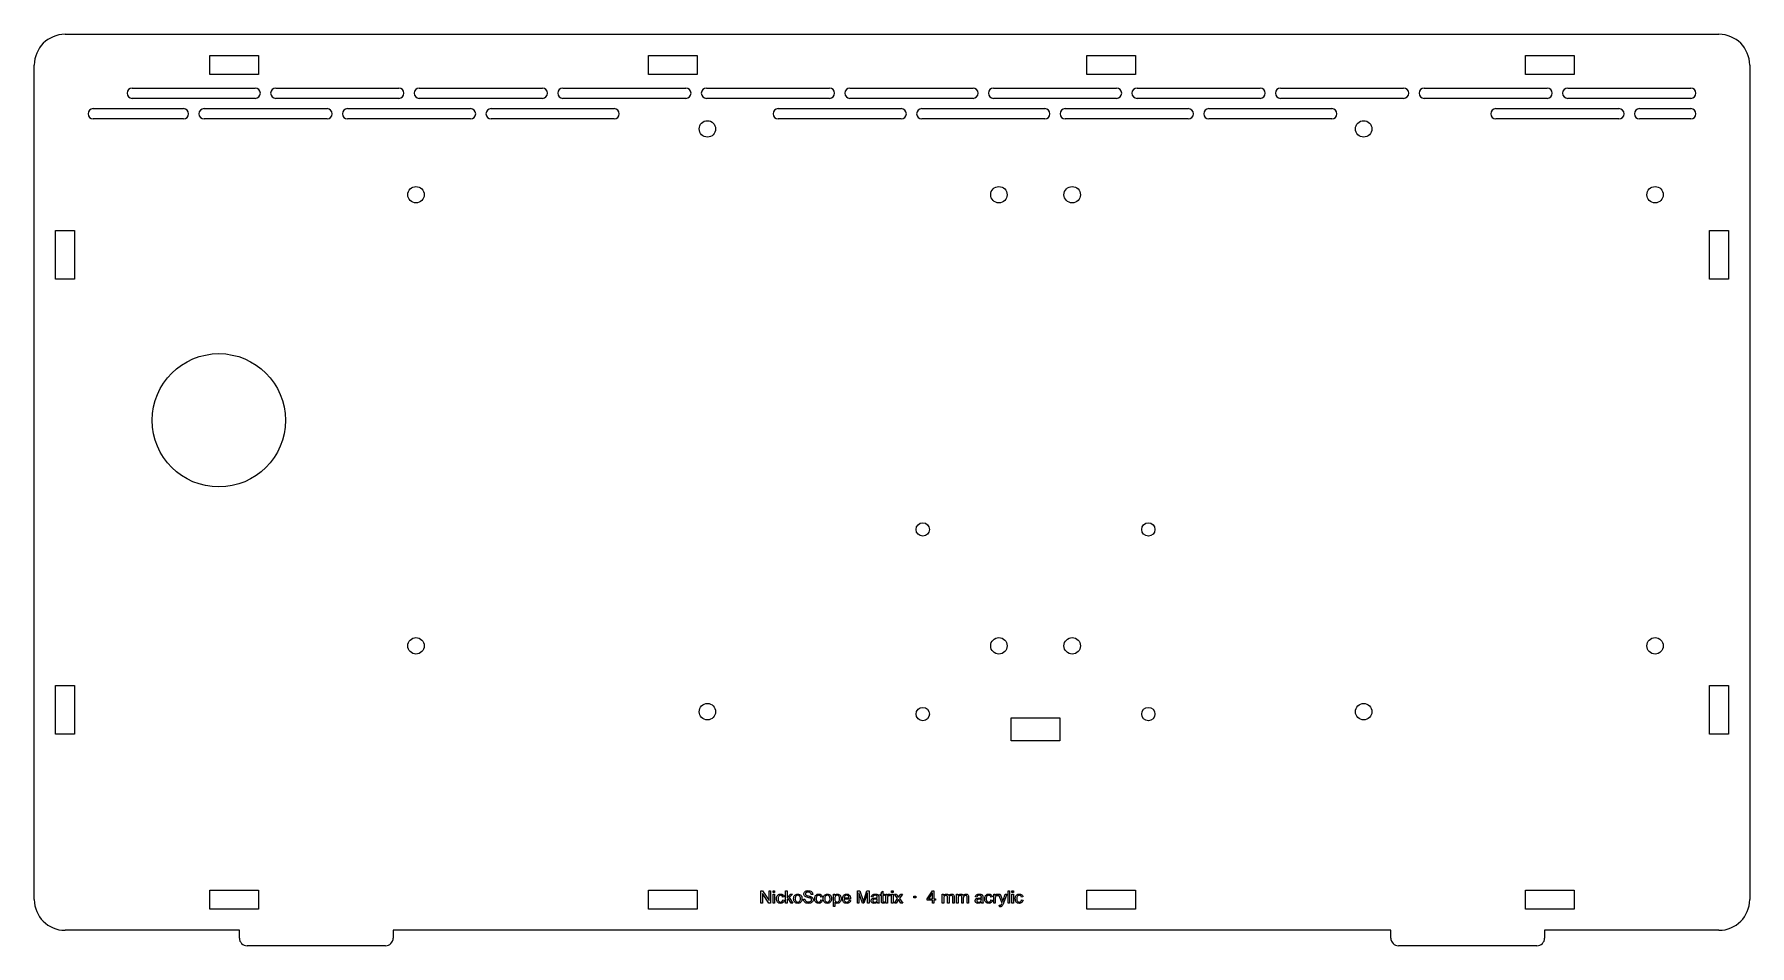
# Model space of a CAD drawing. Header units: millimetres. Extents: x 0 to 335, y -3 to 529.
# Drawn here: x 0 to 334.6, y 187 to 364.8 of the extents above; entities that cross this region are included whole.
import ezdxf

# ---------------------------------------------------------------- set-up
doc = ezdxf.new("R2010")
doc.units = ezdxf.units.MM
doc.layers.add('CUT', color=7, linetype='Continuous')
doc.layers.add('ENGRAVE', color=7, linetype='Continuous')

msp = doc.modelspace()

# ---------------------------------------------------------------- linework, layer by layer
at = {"layer": 'CUT'}
for p, q in [((6, 364.8), (328.6, 364.8)), ((0, 196), (0, 358.8)), ((34.25, 356.95), (34.25, 360.65)), ((34.25, 360.65), (43.75, 360.65)), ((43.75, 360.65), (43.75, 356.95)), ((119.78, 356.95), (119.78, 360.65)), ((119.78, 360.65), (129.28, 360.65)), ((129.28, 360.65), (129.28, 356.95)), ((205.32, 356.95), (205.32, 360.65)), ((205.32, 360.65), (214.82, 360.65)), ((214.82, 360.65), (214.82, 356.95)), ((290.85, 356.95), (290.85, 360.65)), ((290.85, 360.65), (300.35, 360.65)), ((300.35, 360.65), (300.35, 356.95)), ((334.6, 358.8), (334.6, 196)), ((43.75, 356.95), (34.25, 356.95)), ((129.28, 356.95), (119.78, 356.95)), ((214.82, 356.95), (205.32, 356.95)), ((300.35, 356.95), (290.85, 356.95)), ((19.1, 354.3), (43.1, 354.3)), ((43.1, 352.3), (19.1, 352.3)), ((47.1, 354.3), (71.1, 354.3)), ((71.1, 352.3), (47.1, 352.3)), ((75.1, 354.3), (99.1, 354.3)), ((99.1, 352.3), (75.1, 352.3)), ((103.1, 354.3), (127.1, 354.3)), ((127.1, 352.3), (103.1, 352.3)), ((131.1, 354.3), (155.1, 354.3)), ((155.1, 352.3), (131.1, 352.3)), ((159.1, 354.3), (183.1, 354.3)), ((183.1, 352.3), (159.1, 352.3)), ((187.1, 354.3), (211.1, 354.3)), ((211.1, 352.3), (187.1, 352.3)), ((215.1, 354.3), (239.1, 354.3)), ((239.1, 352.3), (215.1, 352.3)), ((243.1, 354.3), (267.1, 354.3)), ((267.1, 352.3), (243.1, 352.3)), ((271.1, 354.3), (295.1, 354.3)), ((295.1, 352.3), (271.1, 352.3)), ((299.1, 354.3), (323.1, 354.3)), ((323.1, 352.3), (299.1, 352.3)), ((11.5, 350.3), (29.1, 350.3)), ((29.1, 348.3), (11.5, 348.3)), ((33.1, 350.3), (57.1, 350.3)), ((57.1, 348.3), (33.1, 348.3)), ((61.1, 350.3), (85.1, 350.3)), ((85.1, 348.3), (61.1, 348.3)), ((89.1, 350.3), (113.1, 350.3)), ((113.1, 348.3), (89.1, 348.3)), ((145.1, 350.3), (169.1, 350.3)), ((169.1, 348.3), (145.1, 348.3)), ((173.1, 350.3), (197.1, 350.3)), ((197.1, 348.3), (173.1, 348.3)), ((201.1, 350.3), (225.1, 350.3)), ((225.1, 348.3), (201.1, 348.3)), ((229.1, 350.3), (253.1, 350.3)), ((253.1, 348.3), (229.1, 348.3)), ((285.1, 350.3), (309.1, 350.3)), ((309.1, 348.3), (285.1, 348.3)), ((313.1, 350.3), (323.1, 350.3)), ((323.1, 348.3), (313.1, 348.3)), ((4.15, 317.05), (4.15, 326.55)), ((4.15, 326.55), (7.85, 326.55)), ((7.85, 326.55), (7.85, 317.05)), ((326.75, 317.05), (326.75, 326.55)), ((326.75, 326.55), (330.45, 326.55)), ((330.45, 326.55), (330.45, 317.05)), ((7.85, 317.05), (4.15, 317.05)), ((330.45, 317.05), (326.75, 317.05)), ((4.15, 228.25), (4.15, 237.75)), ((4.15, 237.75), (7.85, 237.75)), ((7.85, 237.75), (7.85, 228.25)), ((326.75, 228.25), (326.75, 237.75)), ((326.75, 237.75), (330.45, 237.75)), ((330.45, 237.75), (330.45, 228.25)), ((190.55, 226.95), (190.55, 231.45)), ((190.55, 231.45), (200.05, 231.45)), ((200.05, 231.45), (200.05, 226.95)), ((7.85, 228.25), (4.15, 228.25)), ((330.45, 228.25), (326.75, 228.25)), ((200.05, 226.95), (190.55, 226.95)), ((34.25, 194.15), (34.25, 197.85)), ((34.25, 197.85), (43.75, 197.85)), ((43.75, 197.85), (43.75, 194.15)), ((119.78, 194.15), (119.78, 197.85)), ((119.78, 197.85), (129.28, 197.85)), ((129.28, 197.85), (129.28, 194.15)), ((205.32, 194.15), (205.32, 197.85)), ((205.32, 197.85), (214.82, 197.85)), ((214.82, 197.85), (214.82, 194.15)), ((290.85, 194.15), (290.85, 197.85)), ((290.85, 197.85), (300.35, 197.85)), ((300.35, 197.85), (300.35, 194.15)), ((43.75, 194.15), (34.25, 194.15)), ((129.28, 194.15), (119.78, 194.15)), ((214.82, 194.15), (205.32, 194.15)), ((300.35, 194.15), (290.85, 194.15)), ((40, 190), (6, 190)), ((40, 188.5), (40, 190)), ((264.6, 190), (70, 190)), ((70, 190), (70, 188.5)), ((264.6, 188.5), (264.6, 190)), ((328.6, 190), (294.6, 190)), ((294.6, 190), (294.6, 188.5)), ((68.5, 187), (41.5, 187)), ((293.1, 187), (266.1, 187))]:
    msp.add_line(p, q, dxfattribs=at)
for centre, radius in [((131.3, 346.35), 1.6), ((259.3, 346.35), 1.6), ((74.45, 333.5), 1.6), ((188.15, 333.5), 1.6), ((202.45, 333.5), 1.6), ((316.15, 333.5), 1.6), ((36, 289.5), 13), ((173.3, 268.2), 1.3), ((217.3, 268.2), 1.3), ((74.45, 245.5), 1.6), ((188.15, 245.5), 1.6), ((202.45, 245.5), 1.6), ((316.15, 245.5), 1.6), ((131.3, 232.65), 1.6), ((259.3, 232.65), 1.6), ((173.3, 232.2), 1.3), ((217.3, 232.2), 1.3)]:
    msp.add_circle(centre, radius, dxfattribs=at)
for centre, radius, start, end in [((6, 358.8), 6, 90, 180), ((328.6, 358.8), 6, 0, 90), ((19.1, 353.3), 1, 90, 270), ((43.1, 353.3), 1, -90, 90), ((47.1, 353.3), 1, 90, 270), ((71.1, 353.3), 1, -90, 90), ((75.1, 353.3), 1, 90, 270), ((99.1, 353.3), 1, -90, 90), ((103.1, 353.3), 1, 90, 270), ((127.1, 353.3), 1, -90, 90), ((131.1, 353.3), 1, 90, 270), ((155.1, 353.3), 1, -90, 90), ((159.1, 353.3), 1, 90, 270), ((183.1, 353.3), 1, -90, 90), ((187.1, 353.3), 1, 90, 270), ((211.1, 353.3), 1, -90, 90), ((215.1, 353.3), 1, 90, 270), ((239.1, 353.3), 1, -90, 90), ((243.1, 353.3), 1, 90, 270), ((267.1, 353.3), 1, -90, 90), ((271.1, 353.3), 1, 90, 270), ((295.1, 353.3), 1, -90, 90), ((299.1, 353.3), 1, 90, 270), ((323.1, 353.3), 1, -90, 90), ((11.5, 349.3), 1, 90, 270), ((29.1, 349.3), 1, -90, 90), ((33.1, 349.3), 1, 90, 270), ((57.1, 349.3), 1, -90, 90), ((61.1, 349.3), 1, 90, 270), ((85.1, 349.3), 1, -90, 90), ((89.1, 349.3), 1, 90, 270), ((113.1, 349.3), 1, -90, 90), ((145.1, 349.3), 1, 90, 270), ((169.1, 349.3), 1, -90, 90), ((173.1, 349.3), 1, 90, 270), ((197.1, 349.3), 1, -90, 90), ((201.1, 349.3), 1, 90, 270), ((225.1, 349.3), 1, -90, 90), ((229.1, 349.3), 1, 90, 270), ((253.1, 349.3), 1, -90, 90), ((285.1, 349.3), 1, 90, 270), ((309.1, 349.3), 1, -90, 90), ((313.1, 349.3), 1, 90, 270), ((323.1, 349.3), 1, -90, 90), ((6, 196), 6, 180, 270), ((328.6, 196), 6, -90, 0), ((41.5, 188.5), 1.5, -180, -90), ((68.5, 188.5), 1.5, -90, 0), ((266.1, 188.5), 1.5, -180, -90), ((293.1, 188.5), 1.5, -90, 0)]:
    msp.add_arc(centre, radius, start, end, dxfattribs=at)
at = {"layer": 'ENGRAVE'}
for points in [[(143.62, 195.3), (143.3, 195.3), (142.05, 197.18), (142.04, 197.18), (142.04, 195.3), (141.74, 195.3), (141.74, 197.7), (142.06, 197.7), (143.32, 195.82), (143.32, 195.82), (143.32, 197.7), (143.62, 197.7), (143.62, 195.3)], [(144.41, 197.37), (144.12, 197.37), (144.12, 197.7), (144.41, 197.7), (144.41, 197.37)], [(147.98, 195.3), (147.62, 195.3), (147.04, 196.19), (146.83, 195.99), (146.83, 195.3), (146.54, 195.3), (146.54, 197.7), (146.83, 197.7), (146.83, 196.33), (147.53, 197.04), (147.91, 197.04), (147.25, 196.39), (147.98, 195.3)], [(151.54, 197), (151.52, 197.1), (151.49, 197.2), (151.44, 197.28), (151.37, 197.34), (151.29, 197.39), (151.2, 197.43), (151.08, 197.45), (150.96, 197.46), (150.84, 197.45), (150.73, 197.43), (150.64, 197.4), (150.56, 197.36), (150.49, 197.31), (150.44, 197.25), (150.41, 197.18), (150.4, 197.1), (150.41, 197.02), (150.43, 196.96), (150.47, 196.91), (150.52, 196.87), (150.59, 196.83), (150.69, 196.79), (150.82, 196.75), (150.98, 196.71), (151.12, 196.68), (151.25, 196.65), (151.36, 196.61), (151.46, 196.58), (151.55, 196.54), (151.64, 196.49), (151.71, 196.43), (151.78, 196.37), (151.84, 196.29), (151.88, 196.2), (151.91, 196.09), (151.92, 195.98), (151.9, 195.83), (151.86, 195.69), (151.78, 195.57), (151.67, 195.46), (151.54, 195.37), (151.39, 195.31), (151.22, 195.27), (151.03, 195.26), (150.79, 195.27), (150.59, 195.32), (150.41, 195.39), (150.27, 195.48), (150.16, 195.61), (150.08, 195.74), (150.03, 195.9), (150.01, 196.07), (150.31, 196.1), (150.33, 195.96), (150.37, 195.85), (150.44, 195.75), (150.53, 195.68), (150.64, 195.62), (150.75, 195.58), (150.88, 195.55), (151.02, 195.55), (151.14, 195.55), (151.26, 195.57), (151.36, 195.61), (151.45, 195.66), (151.52, 195.72), (151.57, 195.78), (151.6, 195.86), (151.61, 195.95), (151.6, 196.04), (151.57, 196.12), (151.52, 196.19), (151.44, 196.24), (151.34, 196.28), (151.21, 196.33), (151.05, 196.37), (150.86, 196.42), (150.68, 196.47), (150.51, 196.52), (150.38, 196.59), (150.28, 196.66), (150.2, 196.75), (150.15, 196.85), (150.11, 196.96), (150.1, 197.08), (150.12, 197.21), (150.16, 197.34), (150.23, 197.45), (150.33, 197.55), (150.45, 197.64), (150.59, 197.69), (150.76, 197.73), (150.94, 197.74), (151.13, 197.73), (151.3, 197.69), (151.45, 197.64), (151.59, 197.55), (151.69, 197.45), (151.77, 197.33), (151.82, 197.18), (151.84, 197.02), (151.54, 197)], [(162.83, 195.3), (162.53, 195.3), (162.53, 197.31), (162.52, 197.31), (161.83, 195.3), (161.55, 195.3), (160.86, 197.34), (160.85, 197.34), (160.85, 195.3), (160.55, 195.3), (160.55, 197.7), (161.02, 197.7), (161.59, 196), (161.63, 195.87), (161.67, 195.77), (161.69, 195.69), (161.7, 195.65), (161.71, 195.65), (161.73, 195.72), (161.76, 195.81), (161.8, 195.91), (161.84, 196.03), (162.41, 197.7), (162.83, 197.7), (162.83, 195.3)], [(165.85, 195.3), (165.79, 195.29), (165.73, 195.28), (165.68, 195.28), (165.63, 195.28), (165.54, 195.28), (165.47, 195.29), (165.4, 195.32), (165.35, 195.35), (165.31, 195.38), (165.28, 195.42), (165.26, 195.47), (165.24, 195.52), (165.23, 195.58), (165.23, 195.64), (165.22, 195.72), (165.22, 195.81), (165.22, 196.81), (165.01, 196.81), (165.01, 197.04), (165.22, 197.04), (165.22, 197.47), (165.52, 197.65), (165.52, 197.04), (165.81, 197.04), (165.81, 196.81), (165.52, 196.81), (165.52, 195.79), (165.52, 195.73), (165.52, 195.68), (165.53, 195.64), (165.55, 195.61), (165.56, 195.58), (165.59, 195.57), (165.63, 195.56), (165.68, 195.55), (165.71, 195.55), (165.75, 195.56), (165.78, 195.56), (165.81, 195.57), (165.85, 195.3)], [(167.52, 197.37), (167.22, 197.37), (167.22, 197.7), (167.52, 197.7), (167.52, 197.37)], [(175.79, 195.87), (175.46, 195.87), (175.46, 195.3), (175.17, 195.3), (175.17, 195.87), (174.13, 195.87), (174.13, 196.14), (175.22, 197.7), (175.46, 197.7), (175.46, 196.14), (175.79, 196.14), (175.79, 195.87)], [(190.24, 195.3), (189.95, 195.3), (189.95, 197.7), (190.24, 197.7), (190.24, 195.3)], [(190.99, 197.37), (190.7, 197.37), (190.7, 197.7), (190.99, 197.7), (190.99, 197.37)], [(144.41, 195.3), (144.12, 195.3), (144.12, 197.04), (144.41, 197.04), (144.41, 195.3)], [(146.29, 195.9), (146.25, 195.75), (146.19, 195.61), (146.12, 195.5), (146.02, 195.41), (145.92, 195.35), (145.81, 195.3), (145.69, 195.27), (145.56, 195.26), (145.38, 195.27), (145.22, 195.32), (145.09, 195.4), (144.98, 195.51), (144.89, 195.64), (144.82, 195.8), (144.78, 195.97), (144.77, 196.16), (144.78, 196.33), (144.8, 196.47), (144.84, 196.6), (144.89, 196.71), (144.95, 196.8), (145.02, 196.88), (145.1, 196.94), (145.19, 196.99), (145.28, 197.03), (145.37, 197.06), (145.46, 197.07), (145.56, 197.08), (145.69, 197.07), (145.81, 197.04), (145.92, 197), (146.02, 196.94), (146.11, 196.86), (146.17, 196.77), (146.22, 196.65), (146.25, 196.53), (145.97, 196.48), (145.94, 196.57), (145.91, 196.64), (145.87, 196.7), (145.83, 196.75), (145.77, 196.79), (145.71, 196.81), (145.65, 196.83), (145.57, 196.84), (145.46, 196.82), (145.36, 196.79), (145.27, 196.74), (145.2, 196.66), (145.14, 196.56), (145.1, 196.45), (145.08, 196.32), (145.07, 196.17), (145.08, 196.02), (145.1, 195.89), (145.14, 195.77), (145.2, 195.68), (145.27, 195.6), (145.35, 195.54), (145.45, 195.51), (145.56, 195.5), (145.65, 195.51), (145.73, 195.53), (145.8, 195.56), (145.86, 195.61), (145.9, 195.67), (145.94, 195.75), (145.97, 195.83), (145.99, 195.94), (146.29, 195.9)], [(148.92, 197.08), (149.09, 197.06), (149.24, 197.02), (149.38, 196.95), (149.51, 196.85), (149.61, 196.72), (149.68, 196.57), (149.72, 196.39), (149.74, 196.2), (149.72, 195.96), (149.68, 195.76), (149.6, 195.6), (149.49, 195.47), (149.36, 195.38), (149.22, 195.31), (149.08, 195.27), (148.92, 195.26), (148.76, 195.27), (148.62, 195.31), (148.48, 195.38), (148.35, 195.48), (148.25, 195.6), (148.17, 195.76), (148.12, 195.95), (148.11, 196.17), (148.12, 196.38), (148.17, 196.57), (148.24, 196.72), (148.34, 196.85), (148.47, 196.95), (148.61, 197.02), (148.76, 197.06), (148.92, 197.08)], [(148.92, 195.5), (149.04, 195.51), (149.14, 195.55), (149.23, 195.61), (149.31, 195.69), (149.36, 195.79), (149.4, 195.9), (149.43, 196.03), (149.44, 196.18), (149.43, 196.33), (149.4, 196.46), (149.35, 196.58), (149.29, 196.67), (149.21, 196.74), (149.12, 196.79), (149.03, 196.83), (148.92, 196.84), (148.82, 196.83), (148.72, 196.79), (148.63, 196.74), (148.55, 196.67), (148.49, 196.57), (148.45, 196.46), (148.42, 196.32), (148.41, 196.17), (148.42, 196.01), (148.45, 195.88), (148.49, 195.76), (148.56, 195.67), (148.63, 195.6), (148.72, 195.54), (148.82, 195.51), (148.92, 195.5)], [(153.74, 195.9), (153.7, 195.75), (153.64, 195.61), (153.57, 195.5), (153.48, 195.41), (153.37, 195.35), (153.26, 195.3), (153.14, 195.27), (153.01, 195.26), (152.84, 195.27), (152.68, 195.32), (152.54, 195.4), (152.43, 195.51), (152.34, 195.64), (152.27, 195.8), (152.24, 195.97), (152.22, 196.16), (152.23, 196.33), (152.25, 196.47), (152.29, 196.6), (152.34, 196.71), (152.4, 196.8), (152.48, 196.88), (152.55, 196.94), (152.64, 196.99), (152.73, 197.03), (152.82, 197.06), (152.92, 197.07), (153.01, 197.08), (153.14, 197.07), (153.26, 197.04), (153.37, 197), (153.47, 196.94), (153.56, 196.86), (153.63, 196.77), (153.68, 196.65), (153.71, 196.53), (153.42, 196.48), (153.4, 196.57), (153.37, 196.64), (153.33, 196.7), (153.28, 196.75), (153.23, 196.79), (153.17, 196.81), (153.1, 196.83), (153.03, 196.84), (152.91, 196.82), (152.81, 196.79), (152.72, 196.74), (152.65, 196.66), (152.6, 196.56), (152.56, 196.45), (152.53, 196.32), (152.52, 196.17), (152.53, 196.02), (152.56, 195.89), (152.59, 195.77), (152.65, 195.68), (152.72, 195.6), (152.8, 195.54), (152.9, 195.51), (153.01, 195.5), (153.1, 195.51), (153.18, 195.53), (153.25, 195.56), (153.31, 195.61), (153.36, 195.67), (153.4, 195.75), (153.43, 195.83), (153.45, 195.94), (153.74, 195.9)], [(154.7, 197.08), (154.87, 197.06), (155.02, 197.02), (155.16, 196.95), (155.28, 196.85), (155.38, 196.72), (155.46, 196.57), (155.5, 196.39), (155.52, 196.2), (155.5, 195.96), (155.45, 195.76), (155.37, 195.6), (155.26, 195.47), (155.14, 195.38), (155, 195.31), (154.85, 195.27), (154.7, 195.26), (154.54, 195.27), (154.39, 195.31), (154.26, 195.38), (154.13, 195.48), (154.02, 195.6), (153.95, 195.76), (153.9, 195.95), (153.89, 196.17), (153.9, 196.38), (153.94, 196.57), (154.02, 196.72), (154.12, 196.85), (154.24, 196.95), (154.38, 197.02), (154.53, 197.06), (154.7, 197.08)], [(154.7, 195.5), (154.82, 195.51), (154.92, 195.55), (155.01, 195.61), (155.08, 195.69), (155.14, 195.79), (155.18, 195.9), (155.21, 196.03), (155.21, 196.18), (155.2, 196.33), (155.18, 196.46), (155.13, 196.58), (155.07, 196.67), (154.99, 196.74), (154.9, 196.79), (154.8, 196.83), (154.7, 196.84), (154.59, 196.83), (154.5, 196.79), (154.41, 196.74), (154.33, 196.67), (154.27, 196.57), (154.22, 196.46), (154.2, 196.32), (154.19, 196.17), (154.2, 196.01), (154.22, 195.88), (154.27, 195.76), (154.33, 195.67), (154.41, 195.6), (154.5, 195.54), (154.59, 195.51), (154.7, 195.5)], [(156.14, 196.81), (156.23, 196.93), (156.34, 197.01), (156.48, 197.06), (156.63, 197.08), (156.79, 197.06), (156.94, 197.01), (157.06, 196.94), (157.17, 196.83), (157.26, 196.69), (157.32, 196.54), (157.36, 196.37), (157.37, 196.18), (157.36, 195.98), (157.32, 195.8), (157.25, 195.64), (157.15, 195.51), (157.03, 195.4), (156.91, 195.32), (156.77, 195.27), (156.61, 195.26), (156.48, 195.27), (156.36, 195.31), (156.25, 195.38), (156.16, 195.48), (156.16, 195.48), (156.16, 194.63), (155.86, 194.63), (155.86, 197.04), (156.13, 197.04), (156.13, 196.81), (156.14, 196.81)], [(156.59, 195.5), (156.69, 195.51), (156.78, 195.54), (156.86, 195.6), (156.93, 195.67), (156.99, 195.77), (157.04, 195.89), (157.06, 196.02), (157.07, 196.18), (157.06, 196.33), (157.04, 196.46), (157, 196.58), (156.94, 196.67), (156.87, 196.75), (156.79, 196.8), (156.7, 196.83), (156.61, 196.85), (156.51, 196.83), (156.41, 196.8), (156.33, 196.74), (156.26, 196.65), (156.2, 196.55), (156.16, 196.43), (156.13, 196.3), (156.13, 196.16), (156.13, 196.01), (156.16, 195.87), (156.2, 195.76), (156.26, 195.67), (156.32, 195.6), (156.4, 195.54), (156.49, 195.51), (156.59, 195.5)], [(159.23, 196.09), (157.93, 196.09), (157.95, 195.96), (157.98, 195.84), (158.03, 195.74), (158.09, 195.65), (158.17, 195.59), (158.26, 195.54), (158.36, 195.51), (158.46, 195.5), (158.54, 195.51), (158.62, 195.52), (158.68, 195.55), (158.74, 195.59), (158.8, 195.64), (158.84, 195.7), (158.89, 195.78), (158.92, 195.86), (159.22, 195.82), (159.18, 195.69), (159.12, 195.58), (159.04, 195.49), (158.95, 195.4), (158.85, 195.34), (158.73, 195.3), (158.6, 195.27), (158.46, 195.26), (158.28, 195.27), (158.11, 195.32), (157.97, 195.39), (157.85, 195.5), (157.75, 195.63), (157.68, 195.78), (157.64, 195.96), (157.63, 196.15), (157.64, 196.35), (157.68, 196.53), (157.75, 196.68), (157.84, 196.82), (157.96, 196.93), (158.1, 197.01), (158.26, 197.06), (158.44, 197.08), (158.54, 197.07), (158.63, 197.06), (158.72, 197.03), (158.81, 196.99), (158.89, 196.94), (158.97, 196.88), (159.04, 196.8), (159.11, 196.71), (159.16, 196.6), (159.2, 196.45), (159.22, 196.29), (159.23, 196.09)], [(158.93, 196.34), (158.91, 196.46), (158.88, 196.56), (158.83, 196.65), (158.76, 196.72), (158.69, 196.77), (158.61, 196.81), (158.53, 196.83), (158.44, 196.84), (158.34, 196.83), (158.25, 196.8), (158.17, 196.76), (158.1, 196.7), (158.04, 196.62), (158, 196.54), (157.96, 196.44), (157.95, 196.34), (158.93, 196.34)], [(164.82, 195.3), (164.51, 195.3), (164.49, 195.34), (164.47, 195.39), (164.46, 195.45), (164.45, 195.51), (164.3, 195.4), (164.14, 195.32), (163.98, 195.28), (163.81, 195.26), (163.68, 195.27), (163.56, 195.29), (163.46, 195.34), (163.37, 195.4), (163.3, 195.47), (163.25, 195.56), (163.22, 195.65), (163.21, 195.76), (163.22, 195.86), (163.25, 195.96), (163.3, 196.04), (163.37, 196.12), (163.46, 196.18), (163.58, 196.23), (163.72, 196.27), (163.9, 196.3), (164.17, 196.34), (164.25, 196.36), (164.31, 196.37), (164.37, 196.39), (164.43, 196.4), (164.43, 196.46), (164.43, 196.52), (164.42, 196.56), (164.42, 196.59), (164.41, 196.62), (164.4, 196.65), (164.39, 196.68), (164.37, 196.7), (164.35, 196.73), (164.32, 196.76), (164.28, 196.78), (164.24, 196.8), (164.19, 196.82), (164.14, 196.83), (164.08, 196.83), (164.01, 196.84), (163.92, 196.83), (163.84, 196.82), (163.77, 196.8), (163.7, 196.77), (163.65, 196.72), (163.61, 196.66), (163.58, 196.59), (163.55, 196.5), (163.27, 196.54), (163.3, 196.67), (163.35, 196.77), (163.42, 196.87), (163.51, 196.94), (163.62, 197), (163.74, 197.04), (163.89, 197.07), (164.05, 197.08), (164.2, 197.07), (164.32, 197.05), (164.43, 197.02), (164.51, 196.98), (164.57, 196.94), (164.63, 196.88), (164.66, 196.82), (164.69, 196.76), (164.7, 196.69), (164.71, 196.61), (164.72, 196.52), (164.72, 196.42), (164.72, 196.03), (164.72, 195.86), (164.73, 195.72), (164.73, 195.62), (164.74, 195.54), (164.75, 195.48), (164.76, 195.42), (164.79, 195.36), (164.82, 195.3)], [(164.43, 196.06), (164.43, 196.17), (164.31, 196.13), (164.17, 196.1), (164.02, 196.07), (163.86, 196.05), (163.72, 196.01), (163.61, 195.96), (163.55, 195.87), (163.53, 195.77), (163.53, 195.71), (163.55, 195.66), (163.58, 195.61), (163.62, 195.57), (163.67, 195.54), (163.73, 195.51), (163.8, 195.5), (163.88, 195.49), (163.98, 195.5), (164.08, 195.52), (164.18, 195.56), (164.26, 195.62), (164.33, 195.7), (164.39, 195.8), (164.42, 195.92), (164.43, 196.06)], [(167.04, 196.98), (166.94, 196.71), (166.89, 196.74), (166.83, 196.76), (166.78, 196.77), (166.73, 196.78), (166.65, 196.77), (166.58, 196.74), (166.52, 196.69), (166.48, 196.63), (166.44, 196.55), (166.41, 196.45), (166.4, 196.34), (166.39, 196.21), (166.39, 195.3), (166.1, 195.3), (166.1, 197.04), (166.37, 197.04), (166.37, 196.78), (166.37, 196.78), (166.45, 196.91), (166.54, 197), (166.63, 197.06), (166.74, 197.08), (166.82, 197.07), (166.89, 197.05), (166.97, 197.02), (167.04, 196.98)], [(167.52, 195.3), (167.22, 195.3), (167.22, 197.04), (167.52, 197.04), (167.52, 195.3)], [(169.4, 195.3), (169.03, 195.3), (168.58, 195.99), (168.13, 195.3), (167.77, 195.3), (168.4, 196.21), (167.82, 197.04), (168.18, 197.04), (168.34, 196.8), (168.46, 196.62), (168.54, 196.5), (168.57, 196.44), (169, 197.04), (169.35, 197.04), (168.75, 196.22), (169.4, 195.3)], [(171.92, 196.31), (171.58, 196.31), (171.58, 196.65), (171.92, 196.65), (171.92, 196.31)], [(175.17, 196.14), (175.17, 197.23), (175.16, 197.23), (174.42, 196.14), (175.17, 196.14)], [(179.45, 195.3), (179.16, 195.3), (179.16, 196.4), (179.16, 196.46), (179.15, 196.51), (179.15, 196.56), (179.14, 196.6), (179.13, 196.65), (179.11, 196.68), (179.09, 196.72), (179.06, 196.76), (179.02, 196.79), (178.97, 196.81), (178.91, 196.82), (178.85, 196.82), (178.76, 196.81), (178.68, 196.79), (178.61, 196.75), (178.55, 196.7), (178.49, 196.63), (178.45, 196.54), (178.43, 196.43), (178.42, 196.31), (178.42, 195.3), (178.13, 195.3), (178.13, 196.43), (178.12, 196.53), (178.11, 196.62), (178.08, 196.69), (178.05, 196.74), (178, 196.78), (177.95, 196.8), (177.89, 196.82), (177.82, 196.82), (177.73, 196.81), (177.65, 196.79), (177.57, 196.75), (177.51, 196.69), (177.46, 196.61), (177.42, 196.5), (177.39, 196.37), (177.39, 196.2), (177.39, 195.3), (177.09, 195.3), (177.09, 197.04), (177.36, 197.04), (177.36, 196.79), (177.36, 196.79), (177.46, 196.92), (177.58, 197.01), (177.72, 197.06), (177.88, 197.08), (177.97, 197.07), (178.06, 197.06), (178.13, 197.03), (178.2, 197), (178.26, 196.96), (178.3, 196.9), (178.35, 196.84), (178.38, 196.77), (178.48, 196.9), (178.61, 197), (178.75, 197.06), (178.91, 197.08), (179.04, 197.07), (179.15, 197.04), (179.24, 196.99), (179.32, 196.93), (179.38, 196.85), (179.42, 196.75), (179.44, 196.63), (179.45, 196.49), (179.45, 195.3)], [(182.25, 195.3), (181.95, 195.3), (181.95, 196.4), (181.95, 196.46), (181.95, 196.51), (181.94, 196.56), (181.93, 196.6), (181.92, 196.65), (181.91, 196.68), (181.88, 196.72), (181.85, 196.76), (181.81, 196.79), (181.76, 196.81), (181.71, 196.82), (181.64, 196.82), (181.55, 196.81), (181.48, 196.79), (181.41, 196.75), (181.34, 196.7), (181.28, 196.63), (181.24, 196.54), (181.22, 196.43), (181.21, 196.31), (181.21, 195.3), (180.92, 195.3), (180.92, 196.43), (180.91, 196.53), (180.9, 196.62), (180.87, 196.69), (180.84, 196.74), (180.8, 196.78), (180.74, 196.8), (180.68, 196.82), (180.61, 196.82), (180.52, 196.81), (180.44, 196.79), (180.37, 196.75), (180.3, 196.69), (180.25, 196.61), (180.21, 196.5), (180.19, 196.37), (180.18, 196.2), (180.18, 195.3), (179.89, 195.3), (179.89, 197.04), (180.15, 197.04), (180.15, 196.79), (180.16, 196.79), (180.26, 196.92), (180.38, 197.01), (180.52, 197.06), (180.68, 197.08), (180.77, 197.07), (180.85, 197.06), (180.93, 197.03), (180.99, 197), (181.05, 196.96), (181.1, 196.9), (181.14, 196.84), (181.17, 196.77), (181.28, 196.9), (181.4, 197), (181.54, 197.06), (181.71, 197.08), (181.83, 197.07), (181.94, 197.04), (182.03, 196.99), (182.11, 196.93), (182.17, 196.85), (182.21, 196.75), (182.24, 196.63), (182.25, 196.49), (182.25, 195.3)], [(185.12, 195.3), (184.81, 195.3), (184.79, 195.34), (184.78, 195.39), (184.76, 195.45), (184.75, 195.51), (184.6, 195.4), (184.44, 195.32), (184.28, 195.28), (184.11, 195.26), (183.98, 195.27), (183.87, 195.29), (183.77, 195.34), (183.68, 195.4), (183.61, 195.47), (183.56, 195.56), (183.53, 195.65), (183.52, 195.76), (183.53, 195.86), (183.56, 195.96), (183.61, 196.04), (183.67, 196.12), (183.76, 196.18), (183.88, 196.23), (184.03, 196.27), (184.2, 196.3), (184.48, 196.34), (184.55, 196.36), (184.62, 196.37), (184.68, 196.39), (184.73, 196.4), (184.73, 196.46), (184.73, 196.52), (184.73, 196.56), (184.72, 196.59), (184.72, 196.62), (184.71, 196.65), (184.69, 196.68), (184.68, 196.7), (184.65, 196.73), (184.62, 196.76), (184.59, 196.78), (184.55, 196.8), (184.5, 196.82), (184.44, 196.83), (184.38, 196.83), (184.31, 196.84), (184.22, 196.83), (184.14, 196.82), (184.07, 196.8), (184.01, 196.77), (183.96, 196.72), (183.92, 196.66), (183.88, 196.59), (183.86, 196.5), (183.57, 196.54), (183.6, 196.67), (183.66, 196.77), (183.73, 196.87), (183.81, 196.94), (183.92, 197), (184.05, 197.04), (184.19, 197.07), (184.35, 197.08), (184.5, 197.07), (184.63, 197.05), (184.73, 197.02), (184.81, 196.98), (184.88, 196.94), (184.93, 196.88), (184.97, 196.82), (184.99, 196.76), (185.01, 196.69), (185.02, 196.61), (185.03, 196.52), (185.03, 196.42), (185.03, 196.03), (185.03, 195.86), (185.03, 195.72), (185.04, 195.62), (185.04, 195.54), (185.05, 195.48), (185.07, 195.42), (185.09, 195.36), (185.12, 195.3)], [(184.73, 196.06), (184.73, 196.17), (184.61, 196.13), (184.48, 196.1), (184.33, 196.07), (184.17, 196.05), (184.02, 196.01), (183.92, 195.96), (183.85, 195.87), (183.83, 195.77), (183.84, 195.71), (183.86, 195.66), (183.88, 195.61), (183.92, 195.57), (183.97, 195.54), (184.03, 195.51), (184.1, 195.5), (184.18, 195.49), (184.29, 195.5), (184.39, 195.52), (184.48, 195.56), (184.57, 195.62), (184.64, 195.7), (184.69, 195.8), (184.72, 195.92), (184.73, 196.06)], [(186.9, 195.9), (186.87, 195.75), (186.81, 195.61), (186.73, 195.5), (186.64, 195.41), (186.54, 195.35), (186.42, 195.3), (186.3, 195.27), (186.18, 195.26), (186, 195.27), (185.84, 195.32), (185.71, 195.4), (185.59, 195.51), (185.5, 195.64), (185.44, 195.8), (185.4, 195.97), (185.39, 196.16), (185.4, 196.33), (185.42, 196.47), (185.45, 196.6), (185.51, 196.71), (185.57, 196.8), (185.64, 196.88), (185.72, 196.94), (185.8, 196.99), (185.89, 197.03), (185.99, 197.06), (186.08, 197.07), (186.18, 197.08), (186.31, 197.07), (186.43, 197.04), (186.54, 197), (186.64, 196.94), (186.72, 196.86), (186.79, 196.77), (186.84, 196.65), (186.87, 196.53), (186.59, 196.48), (186.56, 196.57), (186.53, 196.64), (186.49, 196.7), (186.44, 196.75), (186.39, 196.79), (186.33, 196.81), (186.26, 196.83), (186.19, 196.84), (186.08, 196.82), (185.97, 196.79), (185.89, 196.74), (185.82, 196.66), (185.76, 196.56), (185.72, 196.45), (185.7, 196.32), (185.69, 196.17), (185.7, 196.02), (185.72, 195.89), (185.76, 195.77), (185.81, 195.68), (185.88, 195.6), (185.97, 195.54), (186.06, 195.51), (186.18, 195.5), (186.26, 195.51), (186.34, 195.53), (186.41, 195.56), (186.47, 195.61), (186.52, 195.67), (186.56, 195.75), (186.59, 195.83), (186.61, 195.94), (186.9, 195.9)], [(188.09, 196.98), (187.99, 196.71), (187.94, 196.74), (187.88, 196.76), (187.83, 196.77), (187.78, 196.78), (187.7, 196.77), (187.63, 196.74), (187.57, 196.69), (187.53, 196.63), (187.49, 196.55), (187.46, 196.45), (187.45, 196.34), (187.44, 196.21), (187.44, 195.3), (187.15, 195.3), (187.15, 197.04), (187.42, 197.04), (187.42, 196.78), (187.42, 196.78), (187.5, 196.91), (187.58, 197), (187.68, 197.06), (187.79, 197.08), (187.87, 197.07), (187.94, 197.05), (188.02, 197.02), (188.09, 196.98)], [(189.7, 197.04), (189.04, 195.27), (189.03, 195.27), (189.03, 195.27), (189.03, 195.26), (189.03, 195.26), (188.98, 195.12), (188.93, 194.99), (188.87, 194.88), (188.81, 194.78), (188.74, 194.7), (188.66, 194.64), (188.56, 194.61), (188.45, 194.6), (188.41, 194.6), (188.36, 194.6), (188.31, 194.61), (188.26, 194.63), (188.23, 194.91), (188.27, 194.9), (188.31, 194.89), (188.35, 194.88), (188.39, 194.88), (188.47, 194.89), (188.53, 194.9), (188.58, 194.93), (188.62, 194.97), (188.65, 195.03), (188.69, 195.1), (188.72, 195.19), (188.76, 195.3), (188.1, 197.04), (188.42, 197.04), (188.83, 195.9), (188.85, 195.84), (188.87, 195.78), (188.89, 195.71), (188.91, 195.63), (188.91, 195.63), (188.94, 195.72), (188.96, 195.81), (188.99, 195.9), (189.02, 195.99), (189.4, 197.04), (189.7, 197.04)], [(190.99, 195.3), (190.7, 195.3), (190.7, 197.04), (190.99, 197.04), (190.99, 195.3)], [(192.86, 195.9), (192.82, 195.75), (192.77, 195.61), (192.69, 195.5), (192.6, 195.41), (192.49, 195.35), (192.38, 195.3), (192.26, 195.27), (192.14, 195.26), (191.96, 195.27), (191.8, 195.32), (191.67, 195.4), (191.55, 195.51), (191.46, 195.64), (191.4, 195.8), (191.36, 195.97), (191.35, 196.16), (191.35, 196.33), (191.38, 196.47), (191.41, 196.6), (191.47, 196.71), (191.53, 196.8), (191.6, 196.88), (191.68, 196.94), (191.76, 196.99), (191.85, 197.03), (191.95, 197.06), (192.04, 197.07), (192.14, 197.08), (192.27, 197.07), (192.39, 197.04), (192.5, 197), (192.6, 196.94), (192.68, 196.86), (192.75, 196.77), (192.8, 196.65), (192.83, 196.53), (192.55, 196.48), (192.52, 196.57), (192.49, 196.64), (192.45, 196.7), (192.4, 196.75), (192.35, 196.79), (192.29, 196.81), (192.22, 196.83), (192.15, 196.84), (192.03, 196.82), (191.93, 196.79), (191.85, 196.74), (191.78, 196.66), (191.72, 196.56), (191.68, 196.45), (191.66, 196.32), (191.65, 196.17), (191.66, 196.02), (191.68, 195.89), (191.72, 195.77), (191.77, 195.68), (191.84, 195.6), (191.93, 195.54), (192.02, 195.51), (192.13, 195.5), (192.22, 195.51), (192.3, 195.53), (192.37, 195.56), (192.43, 195.61), (192.48, 195.67), (192.52, 195.75), (192.55, 195.83), (192.57, 195.94), (192.86, 195.9)]]:
    msp.add_lwpolyline(points, dxfattribs=at)

doc.saveas('drawing.dxf')
